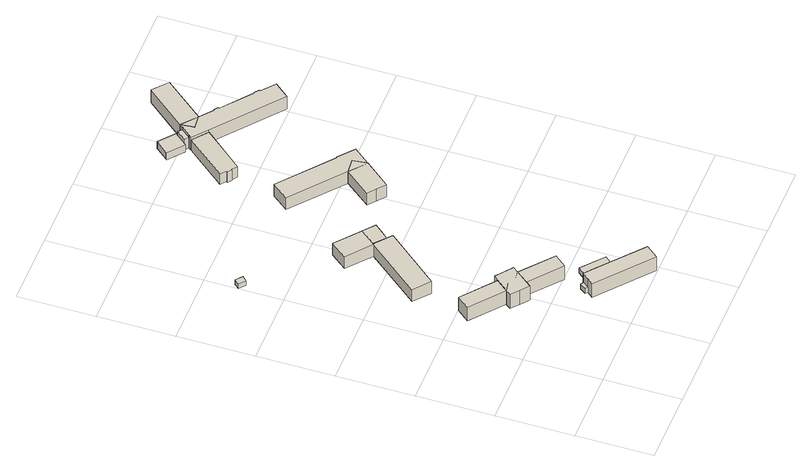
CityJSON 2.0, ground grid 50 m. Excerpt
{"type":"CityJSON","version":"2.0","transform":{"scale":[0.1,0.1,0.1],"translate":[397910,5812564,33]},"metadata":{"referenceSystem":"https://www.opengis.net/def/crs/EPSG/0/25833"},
"CityObjects":{
"building1":{"type":"Building","attributes":{"Gemeindeschluessel":"11000009","function":"31001_1010"},"address":[{"country":"Germany","locality":"Berlin","thoroughfareNumber":"124","thoroughfareName":"Südostallee"}],"children":["building1-1","building1-2","building1-3"]},
"building1-1":{"type":"BuildingPart","attributes":{"BezugspunktDach":"2200","measuredHeight":11.79,"storeysAboveGround":2},"parents":["building1"],"geometry":[{"type":"MultiSurface","lod":"1","boundaries":[[[0,1,2,3,4,5]],[[6,7,8,9,10,11]],[[6,11,5,4]],[[7,6,4,3]],[[8,7,3,2]],[[9,8,2,1]],[[11,10,0,5]],[[12,7,3]],[[10,9,1,0]]]}]},
"building1-2":{"type":"BuildingPart","attributes":{"BezugspunktDach":"2200","measuredHeight":12.61,"storeysAboveGround":2},"parents":["building1"],"geometry":[{"type":"MultiSurface","lod":"1","boundaries":[[[13,14,15,16,17,18,19,20,21,22,23]],[[10,9,7,24,25,26,27,28,29,30,31]],[[10,31,23,22]],[[9,1,0,22,21]],[[7,9,21,20]],[[24,7,20,19]],[[25,24,19,18]],[[26,25,18,17]],[[27,26,17,16]],[[28,27,16,15]],[[29,28,15,14]],[[30,29,14,13]],[[31,30,13,23]],[[10,0,1,9]],[[32,7,3]]]}]},
"building1-3":{"type":"BuildingPart","attributes":{"BezugspunktDach":"2200","measuredHeight":11.86,"storeysAboveGround":2},"parents":["building1"],"geometry":[{"type":"Solid","lod":"1","boundaries":[[[[33,34,35,36,37]],[[28,38,39,40,41]],[[28,41,37,36]],[[38,28,36,35]],[[39,38,35,34]],[[40,39,34,33]],[[41,40,33,37]]]]}]},
"building2":{"type":"Building","attributes":{"Gemeindeschluessel":"11000009","BezugspunktDach":"2200","function":"31001_2000","measuredHeight":4.81,"storeysAboveGround":1},"address":[{"country":"Germany","locality":"Berlin","thoroughfareNumber":"134 (25)","thoroughfareName":"Südostallee"}],"geometry":[{"type":"Solid","lod":"1","boundaries":[[[[42,43,44,45]],[[46,47,48,49]],[[46,49,45,44]],[[47,46,44,43]],[[48,47,43,42]],[[49,48,42,45]]]]}]},
"building3":{"type":"Building","attributes":{"Gemeindeschluessel":"11000009","BezugspunktDach":"2200","function":"51009_1610","measuredHeight":4.11,"storeysAboveGround":0},"address":[{"country":"Germany","locality":"Berlin"}],"geometry":[{"type":"Solid","lod":"1","boundaries":[[[[50,51,52,53]],[[54,55,56,57]],[[54,57,53,52]],[[55,54,52,51]],[[56,55,51,50]],[[57,56,50,53]]]]}]},
"building4":{"type":"Building","attributes":{"Gemeindeschluessel":"11000009","function":"31001_1010"},"address":[{"country":"Germany","locality":"Berlin","thoroughfareNumber":"126","thoroughfareName":"Südostallee"}],"children":["building4-1","building4-2","building4-3"]},
"building4-1":{"type":"BuildingPart","attributes":{"BezugspunktDach":"2200","measuredHeight":11.05,"storeysAboveGround":3},"parents":["building4"],"geometry":[{"type":"MultiSurface","lod":"1","boundaries":[[[58,59,60,61,62,63,64,65]],[[66,67,68,69,70,71,72,73]],[[66,73,65,64]],[[67,66,64,63]],[[68,67,63,62]],[[69,68,62,61]],[[74,75,76,77,70,69,61,60]],[[71,70,60,59]],[[72,71,59,58]],[[73,72,58,65]],[[77,76,75,74]]]}]},
"building4-2":{"type":"BuildingPart","attributes":{"BezugspunktDach":"2200","measuredHeight":4.06,"storeysAboveGround":3},"parents":["building4"],"geometry":[{"type":"Solid","lod":"1","boundaries":[[[[78,79,80,81,82,83,84]],[[85,86,87,88,89,90,91]],[[85,91,84,83]],[[86,85,83,82]],[[87,86,82,81]],[[88,87,81,80]],[[90,89,79,78]],[[91,90,78,84]],[[89,88,80,79]]]]}]},
"building4-3":{"type":"BuildingPart","attributes":{"BezugspunktDach":"2200","measuredHeight":5.5,"storeysAboveGround":3},"parents":["building4"],"geometry":[{"type":"MultiSurface","lod":"1","boundaries":[[[74,92,93,94,75]],[[90,89,88,77,76]],[[90,76,75,94]],[[89,90,94,93]],[[88,80,79,89,93,92]],[[77,88,92,74]],[[95,89,79,80,88]],[[76,77,74,75]]]}]},
"building5":{"type":"Building","attributes":{"Gemeindeschluessel":"11000009","function":"31001_1010"},"address":[{"country":"Germany","locality":"Berlin","thoroughfareNumber":"120, 122","thoroughfareName":"Südostallee"}],"children":["building5-1","building5-2","building5-3"]},
"building5-1":{"type":"BuildingPart","attributes":{"BezugspunktDach":"2200","measuredHeight":11.3,"storeysAboveGround":2},"parents":["building5"],"geometry":[{"type":"MultiSurface","lod":"1","boundaries":[[[96,97,98,99]],[[100,101,102,103]],[[104,105,103,99,98]],[[101,100,106,107,97]],[[102,101,97,96]],[[103,102,96,99]],[[100,105,104,98]],[[98,107,106,100]]]}]},
"building5-2":{"type":"BuildingPart","attributes":{"BezugspunktDach":"2200","measuredHeight":11.6,"storeysAboveGround":2},"parents":["building5"],"geometry":[{"type":"MultiSurface","lod":"1","boundaries":[[[108,109,110,111,112]],[[113,114,115,106,100]],[[116,98,100,112,111]],[[114,113,111,110]],[[115,114,110,109]],[[106,115,109,108]],[[98,107,108,112]],[[113,117,100,98,116]],[[100,118,106,107,98]]]}]},
"building5-3":{"type":"BuildingPart","attributes":{"BezugspunktDach":"2200","measuredHeight":11.47,"storeysAboveGround":2},"parents":["building5"],"geometry":[{"type":"MultiSurface","lod":"1","boundaries":[[[104,116,119,120]],[[121,113,105,122]],[[121,122,120,119]],[[113,121,119,116]],[[122,105,104,120]],[[105,100,98,104]],[[113,116,98,123,100]]]}]},
"building6":{"type":"Building","attributes":{"Gemeindeschluessel":"11000009","function":"31001_1010"},"address":[{"country":"Germany","locality":"Berlin","thoroughfareNumber":"114, 116, 118","thoroughfareName":"Südostallee"}],"children":["building6-1","building6-2"]},
"building6-1":{"type":"BuildingPart","attributes":{"BezugspunktDach":"2200","measuredHeight":11.75,"storeysAboveGround":2},"parents":["building6"],"geometry":[{"type":"Solid","lod":"1","boundaries":[[[[124,125,126,127,128,129,130,131]],[[132,133,134,135,136,137,138,139]],[[132,139,131,130]],[[133,132,130,129]],[[134,133,129,128]],[[135,134,128,127]],[[136,135,127,126]],[[137,136,126,125]],[[138,137,125,124]],[[139,138,124,131]]]]}]},
"building6-2":{"type":"BuildingPart","attributes":{"BezugspunktDach":"2200","measuredHeight":11.75,"storeysAboveGround":2},"parents":["building6"],"geometry":[{"type":"Solid","lod":"1","boundaries":[[[[140,141,142,143,144,145]],[[138,146,137,147,148,149]],[[138,149,145,144]],[[146,138,144,143]],[[137,146,143,142]],[[147,137,142,141]],[[148,147,141,140]],[[149,148,140,145]]]]}]},
"building7":{"type":"Building","attributes":{"Gemeindeschluessel":"11000009","function":"31001_1010"},"address":[{"country":"Germany","locality":"Berlin","thoroughfareNumber":"106, 108, 110","thoroughfareName":"Südostallee"}],"children":["building7-1","building7-2","building7-3","building7-4","building7-5"]},
"building7-1":{"type":"BuildingPart","attributes":{"BezugspunktDach":"2200","measuredHeight":12.31,"storeysAboveGround":2},"parents":["building7"],"geometry":[{"type":"MultiSurface","lod":"1","boundaries":[[[150,151,152,153,154,155,156,157,158,159,160,161,162,163,164,165,166,167,168,169]],[[170,171,172,173,174,175,176,177,178,179,180,181,182,183,184,185,186,187,188,189]],[[170,189,169,168]],[[190,191,192,168,167]],[[172,193,191,167,166]],[[173,172,166,165],[173,194,193,172]],[[174,173,165,164]],[[176,175,163,162]],[[177,176,162,161]],[[178,177,161,160]],[[179,178,160,159]],[[180,179,159,158]],[[181,180,158,157]],[[182,181,157,156]],[[183,182,156,155]],[[184,183,155,154]],[[185,184,154,153]],[[186,185,153,152]],[[187,186,152,151]],[[195,196,151,150]],[[197,195,188,150,169]],[[171,170,192,191,190]],[[171,191,193,172]],[[194,173,172,193]],[[174,164,163,175]],[[188,187,196,195]],[[189,188,195,197]]]}]},
"building7-2":{"type":"BuildingPart","attributes":{"BezugspunktDach":"2200","measuredHeight":12.31,"storeysAboveGround":2},"parents":["building7"],"geometry":[{"type":"MultiSurface","lod":"1","boundaries":[[[198,199,200,201,202,203,204]],[[205,206,207,176,208,175,174]],[[205,174,204,203]],[[206,205,203,202]],[[207,206,202,201]],[[176,207,201,200]],[[208,176,200,199]],[[175,208,199,198]],[[164,163,175,198,204]],[[174,175,163,164]]]}]},
"building7-3":{"type":"BuildingPart","attributes":{"BezugspunktDach":"2200","measuredHeight":8.59,"storeysAboveGround":2},"parents":["building7"],"geometry":[{"type":"MultiSurface","lod":"1","boundaries":[[[209,210,211,212,213,196,197,214]],[[189,187,215,216,217,218,219,220]],[[189,220,214,197]],[[189,188,187]],[[215,187,196,213]],[[216,215,213,212]],[[217,216,212,211]],[[218,217,211,210]],[[219,218,210,209]],[[220,219,209,214]],[[196,187,188,195]],[[197,195,188,189]]]}]},
"building7-4":{"type":"BuildingPart","attributes":{"BezugspunktDach":"2200","measuredHeight":9.22,"storeysAboveGround":2},"parents":["building7"],"geometry":[{"type":"MultiSurface","lod":"1","boundaries":[[[192,191,193,194,221,222]],[[223,173,172,171,170,224]],[[225,226,227,228,222,221]],[[173,223,221,194]],[[224,170,192,222]],[[223,224,228,227,226,225]],[[229,172,230,173,194,193]],[[171,172,193,191]],[[170,171,191,192]]]}]},
"building7-5":{"type":"BuildingPart","attributes":{"BezugspunktDach":"2200","measuredHeight":5.67,"storeysAboveGround":2},"parents":["building7"],"geometry":[{"type":"MultiSurface","lod":"1","boundaries":[[[231,232,227,226,233,234,235,236,237,238]],[[239,240,241,242,243,244,245,246,247,248]],[[239,248,238,237]],[[240,239,237,236]],[[241,240,236,235]],[[242,241,235,234]],[[243,242,234,233]],[[244,243,233,226]],[[245,244,223,224,227]],[[246,245,227,232]],[[247,246,232,231]],[[248,247,231,238]],[[249,226,227,224,223]]]}]}
},
"vertices":[
[405,751,122],[405,750,122],[470,763,122],[470,829,122],[262,999,122],[199,922,122],[262,999,11],[470,829,11],[470,763,11],[405,750,11],[405,751,11],[199,922,11],[470,829,42],
[433,676,126],[486,632,126],[576,742,126],[576,743,126],[602,774,126],[549,816,126],[495,858,126],[470,829,126],[405,750,126],[405,751,126],[380,720,126],[495,858,11],[549,816,11],[602,774,11],[576,743,11],[576,742,11],[486,632,11],[433,676,11],[380,720,11],[470,829,44],
[513,666,122],[719,496,122],[782,572,122],[576,742,122],[511,732,122],[782,572,11],[719,496,11],[513,666,11],[511,732,11],
[42,2253,49],[69,2283,49],[29,2317,49],[3,2287,49],[29,2317,10],[69,2283,10],[42,2253,10],[3,2287,10],
[658,329,56],[689,366,56],[672,379,56],[643,343,56],[672,379,15],[689,366,15],[658,329,15],[643,343,15],
[968,8,125],[1033,87,125],[845,246,125],[754,322,125],[693,372,125],[689,366,125],[658,329,125],[627,292,125],[658,329,14],[689,366,14],[693,372,14],[754,322,14],[845,246,14],[1033,87,14],[968,8,14],[627,292,14],[845,246,64],[754,322,64],[754,322,15],[845,246,15],
[778,351,55],[779,351,55],[870,275,55],[890,259,55],[937,314,55],[795,433,55],[748,377,55],[795,433,15],[937,314,15],[890,259,15],[870,275,15],[779,351,15],[778,351,15],[748,377,15],
[870,275,64],[779,351,64],[778,351,64],[784,347,15],
[346,1198,108],[634,1542,108],[529,1630,108],[242,1284,108],[529,1630,11],[634,1542,11],[346,1198,11],[242,1284,11],[524,1624,108],[524,1624,11],[601,1570,11],[601,1570,108],
[601,1570,109],[642,1618,109],[682,1666,109],[609,1727,109],[529,1630,109],[609,1727,11],[682,1666,11],[642,1618,11],[609,1727,108],[569,1679,11],[547,1615,11],
[454,1856,108],[369,1753,108],[454,1856,11],[369,1753,11],[529,1630,75],
[1053,1972,106],[1158,1885,106],[1243,1989,106],[1246,1992,106],[1145,2076,106],[1142,2073,106],[807,2349,106],[722,2245,106],[807,2349,9],[1142,2073,9],[1145,2076,9],[1246,1992,9],[1243,1989,9],[1158,1885,9],[1053,1972,9],[722,2245,9],
[970,1763,108],[1022,1720,108],[1158,1885,108],[1148,1981,108],[1053,1972,108],[917,1805,108],[1148,1981,9],[1022,1720,9],[970,1763,9],[917,1805,9],
[1003,2938,117],[1098,2861,117],[1516,2520,117],[1594,2614,117],[1508,2685,117],[1512,2690,117],[1482,2715,117],[1478,2711,117],[1289,2866,117],[1292,2871,117],[1270,2889,117],[1266,2884,117],[1180,2955,117],[1083,3035,117],[1082,3035,117],[1067,3017,117],[1068,3016,117],[1018,2957,117],[1017,2957,117],[1002,2939,117],[1017,2957,12],[1018,2957,12],[1068,3016,12],[1067,3017,12],[1082,3035,12],[1083,3035,12],[1180,2955,12],[1266,2884,12],[1270,2889,12],[1292,2871,12],[1289,2866,12],[1478,2711,12],[1482,2715,12],[1512,2690,12],[1508,2685,12],[1594,2614,12],[1516,2520,12],[1098,2861,12],[1003,2938,12],[1002,2939,12],[1018,2957,64],[1018,2957,96],[1017,2957,96],[1068,3016,96],[1067,3017,96],[1003,2938,98],[1098,2861,98],[1002,2939,98],
[1083,3035,119],[1092,2946,119],[1180,2955,119],[1395,3214,119],[1300,3294,119],[1083,3036,119],[1082,3035,119],[1083,3036,12],[1300,3294,12],[1395,3214,12],[1092,2946,12],
[823,2652,98],[819,2646,98],[844,2625,98],[848,2630,98],[881,2603,98],[788,2682,98],[881,2603,12],[848,2630,12],[844,2625,12],[819,2646,12],[823,2652,12],[788,2682,12],
[1043,3037,96],[993,2977,96],[1043,3037,12],[993,2977,12],[1043,3037,57],[1043,3037,64],[993,2977,64],[993,2977,38],[1068,3016,52],[1067,3016,12],
[983,2966,64],[988,2972,64],[1049,3044,64],[1054,3050,64],[953,3133,64],[948,3127,64],[887,3055,64],[882,3049,64],[887,3055,8],[948,3127,8],[953,3133,8],[1054,3050,8],[1049,3044,8],[1043,3037,8],[993,2977,8],[988,2972,8],[983,2966,8],[882,3049,8],[1043,3037,47]
]}
